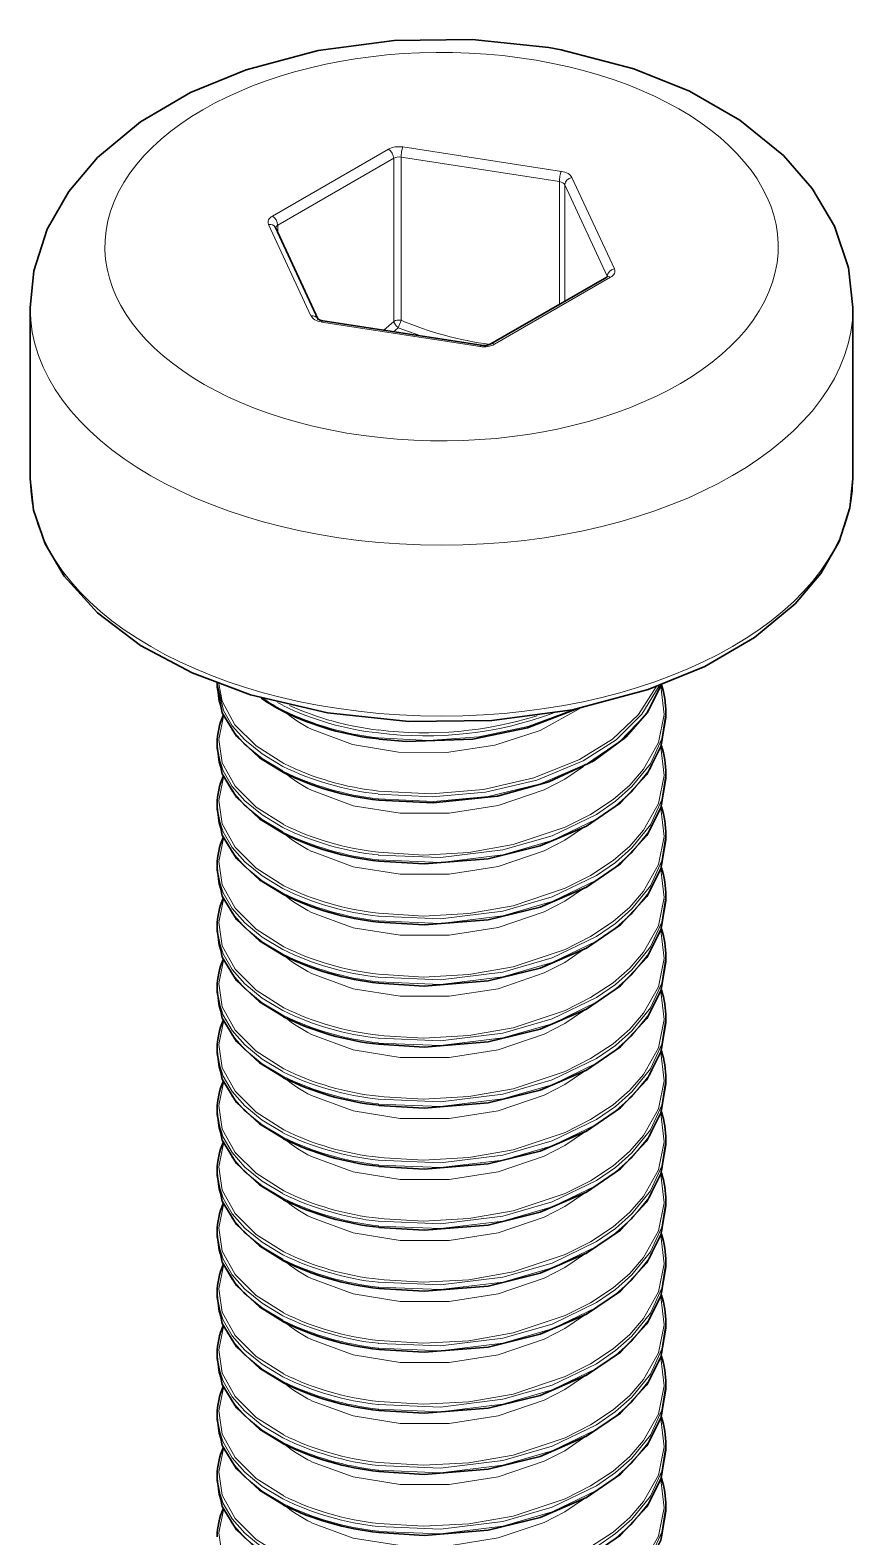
# Model space of a CAD drawing. Extents: x 327 to 941, y 153 to 765.
# Drawn here: x 814.24 to 819.74, y 731.71 to 741.79 of the extents above; entities that cross this region are included whole.
import ezdxf

# ---------------------------------------------------------------- set-up
doc = ezdxf.new("R2010")
doc.units = 0

msp = doc.modelspace()

# ---------------------------------------------------------------- linework, layer by layer
at = {"color": 7, "lineweight": 13, "ltscale": 0.022392}
msp.add_line((816.638, 740.994), (815.862, 740.547), dxfattribs=at)
at = {"color": 7, "lineweight": 13, "ltscale": 0.022393}
for p, q in [((816.673, 740.933), (815.898, 740.485)), ((817.347, 739.689), (818.123, 740.137))]:
    msp.add_line(p, q, dxfattribs=at)
at = {"color": 7, "lineweight": 13, "ltscale": 0.027277}
for p, q in [((816.673, 739.842), (816.673, 740.933)), ((816.722, 739.849), (816.722, 740.941))]:
    msp.add_line(p, q, dxfattribs=at)
at = {"color": 7, "lineweight": 13, "ltscale": 0.026804}
for p, q in [((817.781, 740.777), (816.722, 740.941)), ((816.191, 739.838), (817.251, 739.674))]:
    msp.add_line(p, q, dxfattribs=at)
at = {"color": 7, "lineweight": 13, "ltscale": 0.026806}
msp.add_line((817.794, 740.845), (816.735, 741.009), dxfattribs=at)
at = {"color": 7, "lineweight": 13, "ltscale": 0.020499}
msp.add_line((817.781, 739.957), (817.781, 740.777), dxfattribs=at)
at = {"color": 7, "lineweight": 13, "ltscale": 0.01686}
msp.add_line((818.1, 740.144), (817.817, 740.756), dxfattribs=at)
at = {"color": 7, "lineweight": 13, "ltscale": 0.019479}
msp.add_line((817.817, 739.977), (817.817, 740.756), dxfattribs=at)
at = {"color": 7, "lineweight": 13, "ltscale": 0.016861}
for p, q in [((818.149, 740.193), (817.865, 740.805)), ((815.836, 740.491), (816.12, 739.879))]:
    msp.add_line(p, q, dxfattribs=at)
at = {"color": 7, "lineweight": 35, "ltscale": 0.016861}
msp.add_line((815.882, 740.471), (816.166, 739.859), dxfattribs=at)
at = {"color": 7, "lineweight": 13, "ltscale": 0.001213}
msp.add_line((815.898, 740.437), (815.898, 740.485), dxfattribs=at)
at = {"color": 7, "lineweight": 35, "ltscale": 0.022392}
msp.add_line((817.322, 739.692), (818.098, 740.139), dxfattribs=at)
at = {"color": 7, "lineweight": 35, "ltscale": 0.000189516}
msp.add_line((818.098, 740.139), (818.104, 740.144), dxfattribs=at)
at = {"color": 7, "lineweight": 35, "ltscale": 0.028578}
msp.add_line((814.243, 738.79), (814.243, 739.933), dxfattribs=at)
at = {"color": 7, "lineweight": 35, "ltscale": 0.028577}
msp.add_line((819.743, 738.79), (819.743, 739.934), dxfattribs=at)
at = {"color": 7, "lineweight": 35, "ltscale": 0.026806}
msp.add_line((816.199, 739.847), (817.258, 739.683), dxfattribs=at)
at = {"color": 7, "lineweight": 13, "ltscale": 0.002203}
msp.add_line((816.607, 739.784), (816.673, 739.842), dxfattribs=at)
at = {"color": 7, "lineweight": 13, "ltscale": 0.001325}
msp.add_line((816.722, 739.849), (816.702, 739.8), dxfattribs=at)
at = {"color": 7, "lineweight": 13, "ltscale": 0.001009}
msp.add_line((816.672, 739.773), (816.702, 739.8), dxfattribs=at)
at = {"color": 7, "lineweight": 13, "ltscale": 0.004038}
msp.add_line((816.854, 739.745), (816.702, 739.8), dxfattribs=at)
at = {"color": 7, "lineweight": 35, "ltscale": 0.000804138}
for p, q in [((815.493, 737.396), (815.493, 737.428)), ((818.493, 736.784), (818.493, 736.816)), ((815.493, 736.171), (815.493, 736.203)), ((818.493, 735.559), (818.493, 735.591)), ((818.493, 735.151), (818.493, 735.183)), ((815.493, 734.538), (815.493, 734.57)), ((815.493, 734.13), (815.493, 734.162)), ((818.493, 733.926), (818.493, 733.958)), ((818.493, 733.518), (818.493, 733.55)), ((815.493, 733.313), (815.493, 733.346)), ((815.493, 732.905), (815.493, 732.937)), ((818.493, 732.293), (818.493, 732.325)), ((818.493, 731.885), (818.493, 731.917))]:
    msp.add_line(p, q, dxfattribs=at)
at = {"color": 7, "lineweight": 13, "ltscale": 0.001049}
msp.add_line((815.933, 737.275), (815.896, 737.294), dxfattribs=at)
at = {"color": 7, "lineweight": 35, "ltscale": 0.000802612}
for p, q in [((818.493, 737.192), (818.493, 737.224)), ((815.493, 736.988), (815.493, 737.02)), ((815.493, 736.579), (815.493, 736.612)), ((818.493, 736.375), (818.493, 736.407)), ((818.493, 735.967), (818.493, 735.999)), ((815.493, 735.763), (815.493, 735.795)), ((815.493, 735.355), (815.493, 735.387)), ((815.493, 734.946), (815.493, 734.979)), ((818.493, 734.742), (818.493, 734.774)), ((818.493, 734.334), (818.493, 734.366)), ((815.493, 733.722), (815.493, 733.754)), ((818.493, 733.109), (818.493, 733.141)), ((818.493, 732.701), (818.493, 732.733)), ((815.493, 732.497), (815.493, 732.529)), ((815.493, 732.089), (815.493, 732.121))]:
    msp.add_line(p, q, dxfattribs=at)
at = {"color": 7, "lineweight": 35}
for points in [[(814.243, 739.933), (814.267, 740.18), (814.356, 740.459), (814.501, 740.712), (814.692, 740.938), (814.98, 741.177), (815.314, 741.372), (815.686, 741.525), (816.168, 741.653), (816.677, 741.721), (817.197, 741.728), (817.71, 741.673)], [(819.743, 739.934), (819.714, 740.2), (819.62, 740.478), (819.471, 740.731), (819.279, 740.952), (818.987, 741.189), (818.651, 741.382), (818.278, 741.532), (817.793, 741.658), (817.71, 741.673)], [(816.23, 737.224), (815.715, 737.345), (815.325, 737.491), (814.98, 737.675), (814.692, 737.893), (814.469, 738.139), (814.342, 738.354), (814.265, 738.579), (814.243, 738.79)], [(816.23, 737.224), (816.775, 737.165), (817.329, 737.172), (817.869, 737.245), (818.374, 737.379), (818.754, 737.535), (819.085, 737.728), (819.357, 737.954), (819.528, 738.155), (819.651, 738.369), (819.723, 738.596), (819.743, 738.79)], [(815.493, 737.396), (815.527, 737.223), (815.622, 737.067), (815.776, 736.924), (815.936, 736.825)], [(818.462, 737.41), (818.368, 737.224), (818.224, 737.061), (818.011, 736.904), (817.71, 736.762), (817.366, 736.667), (816.938, 736.622), (816.573, 736.64)], [(817.897, 737.25), (817.567, 737.124), (817.201, 737.049), (816.759, 737.032), (816.573, 737.048)], [(818.493, 737.192), (818.46, 736.998), (818.365, 736.812), (818.19, 736.622), (817.961, 736.467), (817.652, 736.334), (817.304, 736.248), (816.876, 736.213), (816.573, 736.231)], [(815.493, 736.988), (815.527, 736.815), (815.622, 736.659), (815.776, 736.516), (815.936, 736.417)], [(818.493, 736.784), (818.46, 736.589), (818.365, 736.403), (818.19, 736.214), (817.961, 736.059), (817.652, 735.925), (817.304, 735.84), (816.876, 735.805), (816.573, 735.823)], [(815.493, 736.579), (815.527, 736.406), (815.622, 736.25), (815.776, 736.107), (815.936, 736.009)], [(818.493, 736.375), (818.46, 736.181), (818.365, 735.995), (818.19, 735.806), (817.961, 735.651), (817.652, 735.517), (817.304, 735.431), (816.876, 735.396), (816.573, 735.415)], [(815.493, 736.171), (815.527, 735.998), (815.622, 735.842), (815.776, 735.699), (815.936, 735.601)], [(818.493, 735.967), (818.46, 735.773), (818.365, 735.587), (818.19, 735.397), (817.961, 735.242), (817.652, 735.109), (817.304, 735.023), (816.876, 734.988), (816.573, 735.007)], [(815.493, 735.763), (815.527, 735.59), (815.622, 735.434), (815.776, 735.291), (815.936, 735.192)], [(818.493, 735.559), (818.46, 735.365), (818.365, 735.179), (818.19, 734.989), (817.961, 734.834), (817.652, 734.701), (817.304, 734.615), (816.876, 734.58), (816.573, 734.598)], [(815.493, 735.355), (815.527, 735.182), (815.622, 735.026), (815.776, 734.883), (815.936, 734.784)], [(818.493, 735.151), (818.46, 734.956), (818.365, 734.77), (818.19, 734.581), (817.961, 734.426), (817.652, 734.292), (817.304, 734.207), (816.876, 734.172), (816.573, 734.19)], [(815.493, 734.946), (815.527, 734.773), (815.622, 734.617), (815.776, 734.474), (815.936, 734.376)], [(818.493, 734.742), (818.46, 734.548), (818.365, 734.362), (818.19, 734.173), (817.961, 734.018), (817.652, 733.884), (817.304, 733.798), (816.876, 733.763), (816.573, 733.782)], [(815.493, 734.538), (815.527, 734.365), (815.622, 734.209), (815.776, 734.066), (815.936, 733.968)], [(818.493, 734.334), (818.46, 734.14), (818.365, 733.954), (818.19, 733.764), (817.961, 733.609), (817.652, 733.476), (817.304, 733.39), (816.876, 733.355), (816.573, 733.374)], [(815.493, 734.13), (815.527, 733.957), (815.622, 733.801), (815.776, 733.658), (815.936, 733.559)], [(818.493, 733.926), (818.46, 733.732), (818.365, 733.546), (818.19, 733.356), (817.961, 733.201), (817.652, 733.068), (817.304, 732.982), (816.876, 732.947), (816.573, 732.965)], [(815.493, 733.722), (815.527, 733.549), (815.622, 733.393), (815.776, 733.25), (815.936, 733.151)], [(818.493, 733.518), (818.46, 733.323), (818.365, 733.137), (818.19, 732.948), (817.961, 732.793), (817.652, 732.659), (817.304, 732.574), (816.876, 732.539), (816.573, 732.557)], [(815.493, 733.313), (815.527, 733.14), (815.622, 732.984), (815.776, 732.841), (815.936, 732.743)], [(818.493, 733.109), (818.46, 732.915), (818.365, 732.729), (818.19, 732.54), (817.961, 732.385), (817.652, 732.251), (817.304, 732.165), (816.876, 732.13), (816.573, 732.149)], [(815.493, 732.905), (815.527, 732.732), (815.622, 732.576), (815.776, 732.433), (815.936, 732.335)], [(818.493, 732.701), (818.46, 732.507), (818.365, 732.321), (818.19, 732.131), (817.961, 731.976), (817.652, 731.843), (817.304, 731.757), (816.876, 731.722), (816.573, 731.741)], [(815.493, 732.497), (815.527, 732.324), (815.622, 732.168), (815.776, 732.025), (815.936, 731.926)], [(818.493, 732.293), (818.46, 732.099), (818.365, 731.913), (818.19, 731.723), (817.961, 731.568), (817.652, 731.435), (817.304, 731.349), (816.876, 731.314), (816.573, 731.332)], [(815.493, 732.089), (815.527, 731.916), (815.622, 731.76), (815.776, 731.617), (815.936, 731.518)], [(818.493, 731.885), (818.46, 731.69), (818.365, 731.504), (818.19, 731.315), (817.961, 731.16), (817.652, 731.026), (817.304, 730.941), (816.876, 730.906), (816.573, 730.924)]]:
    msp.add_lwpolyline(points, dxfattribs=at)
at = {"color": 7, "lineweight": 13}
for points in [[(815.933, 736.866), (815.794, 736.949), (815.677, 737.044), (815.594, 737.138), (815.535, 737.239), (815.493, 737.422)], [(815.931, 736.835), (815.793, 736.918), (815.677, 737.013), (815.593, 737.109), (815.533, 737.212), (815.503, 737.303), (815.493, 737.396)], [(815.939, 736.885), (815.753, 737.003), (815.612, 737.144), (815.526, 737.301), (815.503, 737.418)], [(818.461, 737.41), (818.356, 737.211), (818.188, 737.034), (817.969, 736.886), (817.654, 736.75), (817.304, 736.664), (816.94, 736.63), (816.57, 736.648)], [(818.447, 737.405), (818.333, 737.214), (818.16, 737.044), (817.94, 736.903), (817.629, 736.774), (817.287, 736.694), (816.931, 736.662), (816.57, 736.681)], [(818.459, 737.402), (818.482, 737.213), (818.443, 737.025), (818.344, 736.848), (818.252, 736.741), (818.14, 736.644), (817.989, 736.544), (817.82, 736.459), (817.472, 736.343), (817.175, 736.29), (816.872, 736.273), (816.572, 736.292)], [(818.428, 737.398), (818.309, 737.212), (818.135, 737.049), (817.916, 736.913), (817.61, 736.789), (817.274, 736.712), (816.925, 736.682), (816.572, 736.7)], [(815.939, 736.477), (815.754, 736.594), (815.613, 736.734), (815.527, 736.89), (815.503, 737.046), (815.536, 737.202)], [(816.123, 737.114), (816.398, 737.013), (816.705, 736.962), (817.025, 736.959), (817.349, 737.007), (817.653, 737.105), (817.917, 737.254)], [(817.871, 737.245), (817.569, 737.132), (817.242, 737.063), (816.905, 737.038), (816.57, 737.057)], [(818.493, 737.224), (818.466, 737.05), (818.389, 736.884), (818.266, 736.731), (818.156, 736.633), (818.028, 736.545), (817.733, 736.402), (817.402, 736.307), (816.987, 736.256), (816.57, 736.272)], [(818.493, 737.192), (818.466, 737.018), (818.389, 736.852), (818.266, 736.698), (818.156, 736.6), (818.028, 736.513), (817.733, 736.37), (817.402, 736.275), (816.987, 736.223), (816.57, 736.24)], [(815.933, 736.458), (815.794, 736.541), (815.677, 736.636), (815.593, 736.732), (815.533, 736.835), (815.503, 736.927), (815.493, 737.02)], [(815.931, 736.427), (815.793, 736.51), (815.677, 736.605), (815.593, 736.701), (815.533, 736.803), (815.503, 736.895), (815.493, 736.988)], [(818.459, 736.994), (818.482, 736.805), (818.443, 736.617), (818.344, 736.439), (818.252, 736.333), (818.14, 736.236), (817.989, 736.136), (817.82, 736.051), (817.472, 735.934), (817.175, 735.882), (816.872, 735.865), (816.572, 735.884)], [(815.939, 736.068), (815.754, 736.186), (815.613, 736.326), (815.527, 736.482), (815.503, 736.638), (815.536, 736.793)], [(816.123, 736.706), (816.403, 736.603), (816.717, 736.552), (817.043, 736.552), (817.372, 736.604), (817.678, 736.708), (817.817, 736.78), (817.941, 736.864)], [(818.493, 736.816), (818.466, 736.642), (818.389, 736.475), (818.266, 736.322), (818.156, 736.224), (818.028, 736.136), (817.733, 735.994), (817.402, 735.898), (816.987, 735.847), (816.57, 735.864)], [(818.493, 736.784), (818.466, 736.61), (818.389, 736.443), (818.266, 736.29), (818.156, 736.192), (818.028, 736.104), (817.733, 735.962), (817.402, 735.866), (816.987, 735.815), (816.57, 735.832)], [(815.933, 736.05), (815.794, 736.133), (815.677, 736.228), (815.593, 736.324), (815.533, 736.427), (815.503, 736.518), (815.493, 736.612)], [(815.931, 736.018), (815.793, 736.101), (815.677, 736.196), (815.593, 736.292), (815.533, 736.395), (815.503, 736.486), (815.493, 736.579)], [(818.459, 736.585), (818.482, 736.396), (818.443, 736.209), (818.344, 736.031), (818.252, 735.925), (818.14, 735.828), (817.989, 735.727), (817.82, 735.642), (817.472, 735.526), (817.175, 735.474), (816.872, 735.457), (816.572, 735.476)], [(815.939, 735.66), (815.754, 735.778), (815.613, 735.917), (815.527, 736.073), (815.503, 736.23), (815.536, 736.385)], [(816.123, 736.298), (816.403, 736.195), (816.717, 736.144), (817.043, 736.144), (817.372, 736.196), (817.678, 736.3), (817.817, 736.372), (817.941, 736.456)], [(818.493, 736.407), (818.466, 736.234), (818.389, 736.067), (818.266, 735.914), (818.156, 735.816), (818.028, 735.728), (817.733, 735.586), (817.402, 735.49), (816.987, 735.439), (816.57, 735.456)], [(818.493, 736.375), (818.466, 736.202), (818.389, 736.035), (818.266, 735.882), (818.156, 735.784), (818.028, 735.696), (817.733, 735.554), (817.402, 735.458), (816.987, 735.407), (816.57, 735.424)], [(815.933, 735.642), (815.794, 735.724), (815.677, 735.819), (815.593, 735.916), (815.533, 736.019), (815.503, 736.11), (815.493, 736.203)], [(818.459, 736.177), (818.482, 735.988), (818.443, 735.8), (818.344, 735.623), (818.252, 735.517), (818.14, 735.419), (817.989, 735.319), (817.82, 735.234), (817.472, 735.118), (817.175, 735.065), (816.872, 735.049), (816.572, 735.067)], [(815.931, 735.61), (815.793, 735.693), (815.677, 735.788), (815.593, 735.884), (815.533, 735.987), (815.503, 736.078), (815.493, 736.171)], [(815.939, 735.252), (815.754, 735.369), (815.613, 735.509), (815.527, 735.665), (815.503, 735.821), (815.536, 735.977)], [(816.123, 735.889), (816.403, 735.787), (816.717, 735.736), (817.043, 735.736), (817.372, 735.788), (817.678, 735.892), (817.817, 735.964), (817.941, 736.048)], [(818.493, 735.999), (818.466, 735.825), (818.389, 735.659), (818.266, 735.506), (818.156, 735.408), (818.028, 735.32), (817.733, 735.177), (817.402, 735.082), (816.987, 735.031), (816.57, 735.048)], [(818.493, 735.967), (818.466, 735.793), (818.389, 735.627), (818.266, 735.474), (818.156, 735.376), (818.028, 735.288), (817.733, 735.145), (817.402, 735.05), (816.987, 734.999), (816.57, 735.015)], [(815.933, 735.233), (815.794, 735.316), (815.677, 735.411), (815.593, 735.507), (815.533, 735.611), (815.503, 735.702), (815.493, 735.795)], [(815.931, 735.202), (815.793, 735.285), (815.677, 735.38), (815.593, 735.476), (815.533, 735.579), (815.503, 735.67), (815.493, 735.763)], [(818.459, 735.769), (818.482, 735.58), (818.443, 735.392), (818.344, 735.215), (818.252, 735.108), (818.14, 735.011), (817.989, 734.911), (817.82, 734.826), (817.472, 734.71), (817.175, 734.657), (816.872, 734.64), (816.572, 734.659)], [(816.123, 735.481), (816.403, 735.379), (816.717, 735.328), (817.043, 735.328), (817.372, 735.379), (817.678, 735.484), (817.817, 735.555), (817.941, 735.64)], [(818.493, 735.591), (818.466, 735.417), (818.389, 735.251), (818.266, 735.098), (818.156, 735), (818.028, 734.912), (817.733, 734.769), (817.402, 734.674), (816.987, 734.623), (816.57, 734.639)], [(815.939, 734.844), (815.754, 734.961), (815.613, 735.101), (815.527, 735.257), (815.503, 735.413), (815.536, 735.569)], [(818.493, 735.559), (818.466, 735.385), (818.389, 735.219), (818.266, 735.065), (818.156, 734.967), (818.028, 734.88), (817.733, 734.737), (817.402, 734.642), (816.987, 734.59), (816.57, 734.607)], [(815.933, 734.825), (815.794, 734.908), (815.677, 735.003), (815.593, 735.099), (815.533, 735.202), (815.503, 735.294), (815.493, 735.387)], [(815.931, 734.794), (815.793, 734.877), (815.677, 734.972), (815.593, 735.068), (815.533, 735.17), (815.503, 735.262), (815.493, 735.355)], [(818.459, 735.361), (818.482, 735.172), (818.443, 734.984), (818.344, 734.806), (818.252, 734.7), (818.14, 734.603), (817.989, 734.503), (817.82, 734.418), (817.472, 734.301), (817.175, 734.249), (816.872, 734.232), (816.572, 734.251)], [(816.123, 735.073), (816.403, 734.97), (816.717, 734.919), (817.043, 734.919), (817.372, 734.971), (817.678, 735.075), (817.817, 735.147), (817.941, 735.231)], [(818.493, 735.183), (818.466, 735.009), (818.389, 734.842), (818.266, 734.689), (818.156, 734.591), (818.028, 734.503), (817.733, 734.361), (817.402, 734.266), (816.987, 734.214), (816.57, 734.231)], [(815.939, 734.435), (815.754, 734.553), (815.613, 734.693), (815.527, 734.849), (815.503, 735.005), (815.536, 735.16)], [(818.493, 735.151), (818.466, 734.977), (818.389, 734.81), (818.266, 734.657), (818.156, 734.559), (818.028, 734.471), (817.733, 734.329), (817.402, 734.233), (816.987, 734.182), (816.57, 734.199)], [(815.933, 734.417), (815.794, 734.5), (815.677, 734.595), (815.593, 734.691), (815.533, 734.794), (815.503, 734.885), (815.493, 734.979)], [(815.931, 734.385), (815.793, 734.468), (815.677, 734.563), (815.593, 734.659), (815.533, 734.762), (815.503, 734.853), (815.493, 734.946)], [(818.459, 734.952), (818.482, 734.763), (818.443, 734.576), (818.344, 734.398), (818.252, 734.292), (818.14, 734.195), (817.989, 734.094), (817.82, 734.009), (817.472, 733.893), (817.175, 733.841), (816.872, 733.824), (816.572, 733.843)], [(816.123, 734.665), (816.403, 734.562), (816.717, 734.511), (817.043, 734.511), (817.372, 734.563), (817.678, 734.667), (817.817, 734.739), (817.941, 734.823)], [(818.493, 734.774), (818.466, 734.601), (818.389, 734.434), (818.266, 734.281), (818.156, 734.183), (818.028, 734.095), (817.733, 733.953), (817.402, 733.857), (816.987, 733.806), (816.57, 733.823)], [(815.939, 734.027), (815.754, 734.145), (815.613, 734.284), (815.527, 734.44), (815.503, 734.597), (815.536, 734.752)], [(818.493, 734.742), (818.466, 734.569), (818.389, 734.402), (818.266, 734.249), (818.156, 734.151), (818.028, 734.063), (817.733, 733.921), (817.402, 733.825), (816.987, 733.774), (816.57, 733.791)], [(815.933, 734.009), (815.794, 734.091), (815.677, 734.186), (815.593, 734.283), (815.533, 734.386), (815.503, 734.477), (815.493, 734.57)], [(815.931, 733.977), (815.793, 734.06), (815.677, 734.155), (815.593, 734.251), (815.533, 734.354), (815.503, 734.445), (815.493, 734.538)], [(818.459, 734.544), (818.482, 734.355), (818.443, 734.167), (818.344, 733.99), (818.252, 733.884), (818.14, 733.786), (817.989, 733.686), (817.82, 733.601), (817.472, 733.485), (817.175, 733.432), (816.872, 733.416), (816.572, 733.434)], [(816.123, 734.256), (816.403, 734.154), (816.717, 734.103), (817.043, 734.103), (817.372, 734.155), (817.678, 734.259), (817.817, 734.331), (817.941, 734.415)], [(818.493, 734.366), (818.466, 734.192), (818.389, 734.026), (818.266, 733.873), (818.156, 733.775), (818.028, 733.687), (817.733, 733.544), (817.402, 733.449), (816.987, 733.398), (816.57, 733.415)], [(815.939, 733.619), (815.754, 733.736), (815.613, 733.876), (815.527, 734.032), (815.503, 734.188), (815.536, 734.344)], [(818.493, 734.334), (818.466, 734.16), (818.389, 733.994), (818.266, 733.841), (818.156, 733.743), (818.028, 733.655), (817.733, 733.512), (817.402, 733.417), (816.987, 733.366), (816.57, 733.382)], [(815.933, 733.6), (815.794, 733.683), (815.677, 733.778), (815.593, 733.874), (815.533, 733.978), (815.503, 734.069), (815.493, 734.162)], [(815.931, 733.569), (815.793, 733.652), (815.677, 733.747), (815.593, 733.843), (815.533, 733.946), (815.503, 734.037), (815.493, 734.13)], [(818.459, 734.136), (818.482, 733.947), (818.443, 733.759), (818.344, 733.582), (818.252, 733.475), (818.14, 733.378), (817.989, 733.278), (817.82, 733.193), (817.472, 733.077), (817.175, 733.024), (816.872, 733.007), (816.572, 733.026)], [(816.123, 733.848), (816.403, 733.746), (816.717, 733.695), (817.043, 733.695), (817.372, 733.746), (817.678, 733.851), (817.817, 733.922), (817.941, 734.007)], [(818.493, 733.958), (818.466, 733.784), (818.389, 733.618), (818.266, 733.465), (818.156, 733.367), (818.028, 733.279), (817.733, 733.136), (817.402, 733.041), (816.987, 732.99), (816.57, 733.006)], [(815.939, 733.211), (815.754, 733.328), (815.613, 733.468), (815.527, 733.624), (815.503, 733.78), (815.536, 733.936)], [(818.493, 733.926), (818.466, 733.752), (818.389, 733.586), (818.266, 733.432), (818.156, 733.334), (818.028, 733.247), (817.733, 733.104), (817.402, 733.009), (816.987, 732.957), (816.57, 732.974)], [(815.933, 733.192), (815.794, 733.275), (815.677, 733.37), (815.593, 733.466), (815.533, 733.569), (815.503, 733.661), (815.493, 733.754)], [(815.931, 733.161), (815.793, 733.244), (815.677, 733.339), (815.593, 733.435), (815.533, 733.537), (815.503, 733.629), (815.493, 733.722)], [(818.459, 733.728), (818.482, 733.539), (818.443, 733.351), (818.344, 733.173), (818.252, 733.067), (818.14, 732.97), (817.989, 732.87), (817.82, 732.785), (817.472, 732.668), (817.175, 732.616), (816.872, 732.599), (816.572, 732.618)], [(816.123, 733.44), (816.403, 733.338), (816.717, 733.286), (817.043, 733.286), (817.372, 733.338), (817.678, 733.442), (817.817, 733.514), (817.941, 733.598)], [(815.939, 732.802), (815.754, 732.92), (815.613, 733.06), (815.527, 733.216), (815.503, 733.372), (815.536, 733.527)], [(818.493, 733.55), (818.466, 733.376), (818.389, 733.209), (818.266, 733.056), (818.156, 732.958), (818.028, 732.87), (817.733, 732.728), (817.402, 732.633), (816.987, 732.581), (816.57, 732.598)], [(818.493, 733.518), (818.466, 733.344), (818.389, 733.177), (818.266, 733.024), (818.156, 732.926), (818.028, 732.838), (817.733, 732.696), (817.402, 732.6), (816.987, 732.549), (816.57, 732.566)], [(815.933, 732.784), (815.794, 732.867), (815.677, 732.962), (815.593, 733.058), (815.533, 733.161), (815.503, 733.252), (815.493, 733.346)], [(815.931, 732.752), (815.793, 732.835), (815.677, 732.93), (815.593, 733.026), (815.533, 733.129), (815.503, 733.22), (815.493, 733.313)], [(818.459, 733.319), (818.482, 733.13), (818.443, 732.943), (818.344, 732.765), (818.252, 732.659), (818.14, 732.562), (817.989, 732.461), (817.82, 732.376), (817.472, 732.26), (817.175, 732.208), (816.872, 732.191), (816.572, 732.21)], [(816.123, 733.032), (816.403, 732.929), (816.717, 732.878), (817.043, 732.878), (817.372, 732.93), (817.678, 733.034), (817.817, 733.106), (817.941, 733.19)], [(815.939, 732.394), (815.754, 732.512), (815.613, 732.651), (815.527, 732.807), (815.503, 732.964), (815.536, 733.119)], [(818.493, 733.141), (818.466, 732.968), (818.389, 732.801), (818.266, 732.648), (818.156, 732.55), (818.028, 732.462), (817.733, 732.32), (817.402, 732.224), (816.987, 732.173), (816.57, 732.19)], [(818.493, 733.109), (818.466, 732.936), (818.389, 732.769), (818.266, 732.616), (818.156, 732.518), (818.028, 732.43), (817.733, 732.288), (817.402, 732.192), (816.987, 732.141), (816.57, 732.158)], [(815.933, 732.376), (815.794, 732.458), (815.677, 732.553), (815.593, 732.65), (815.533, 732.753), (815.503, 732.844), (815.493, 732.937)], [(815.931, 732.344), (815.793, 732.427), (815.677, 732.522), (815.593, 732.618), (815.533, 732.721), (815.503, 732.812), (815.493, 732.905)], [(818.459, 732.911), (818.482, 732.722), (818.443, 732.534), (818.344, 732.357), (818.252, 732.251), (818.14, 732.153), (817.989, 732.053), (817.82, 731.968), (817.472, 731.852), (817.175, 731.799), (816.872, 731.783), (816.572, 731.801)], [(816.123, 732.623), (816.403, 732.521), (816.717, 732.47), (817.043, 732.47), (817.372, 732.522), (817.678, 732.626), (817.817, 732.698), (817.941, 732.782)], [(815.939, 731.986), (815.754, 732.103), (815.613, 732.243), (815.527, 732.399), (815.503, 732.555), (815.536, 732.711)], [(818.493, 732.733), (818.466, 732.559), (818.389, 732.393), (818.266, 732.24), (818.156, 732.142), (818.028, 732.054), (817.733, 731.911), (817.402, 731.816), (816.987, 731.765), (816.57, 731.782)], [(818.493, 732.701), (818.466, 732.527), (818.389, 732.361), (818.266, 732.208), (818.156, 732.11), (818.028, 732.022), (817.733, 731.879), (817.402, 731.784), (816.987, 731.733), (816.57, 731.749)], [(815.933, 731.967), (815.794, 732.05), (815.677, 732.145), (815.593, 732.241), (815.533, 732.345), (815.503, 732.436), (815.493, 732.529)], [(815.931, 731.936), (815.793, 732.019), (815.677, 732.114), (815.593, 732.21), (815.533, 732.313), (815.503, 732.404), (815.493, 732.497)], [(818.459, 732.503), (818.482, 732.314), (818.443, 732.126), (818.344, 731.949), (818.252, 731.842), (818.14, 731.745), (817.989, 731.645), (817.82, 731.56), (817.472, 731.444), (817.175, 731.391), (816.872, 731.374), (816.572, 731.393)], [(816.123, 732.215), (816.403, 732.113), (816.717, 732.062), (817.043, 732.062), (817.372, 732.113), (817.678, 732.218), (817.817, 732.289), (817.941, 732.374)], [(815.939, 731.578), (815.754, 731.695), (815.613, 731.835), (815.527, 731.991), (815.503, 732.147), (815.536, 732.303)], [(818.493, 732.325), (818.466, 732.151), (818.389, 731.985), (818.266, 731.832), (818.156, 731.734), (818.028, 731.646), (817.733, 731.503), (817.402, 731.408), (816.987, 731.357), (816.57, 731.373)], [(818.493, 732.293), (818.466, 732.119), (818.389, 731.953), (818.266, 731.799), (818.156, 731.701), (818.028, 731.614), (817.733, 731.471), (817.402, 731.376), (816.987, 731.324), (816.57, 731.341)], [(815.933, 731.559), (815.794, 731.642), (815.677, 731.737), (815.593, 731.833), (815.533, 731.936), (815.503, 732.028), (815.493, 732.121)], [(815.931, 731.528), (815.793, 731.611), (815.677, 731.706), (815.593, 731.802), (815.533, 731.905), (815.503, 731.996), (815.493, 732.089)], [(818.459, 732.095), (818.482, 731.906), (818.443, 731.718), (818.344, 731.54), (818.252, 731.434), (818.14, 731.337), (817.989, 731.237), (817.82, 731.152), (817.472, 731.035), (817.175, 730.983), (816.872, 730.966), (816.572, 730.985)], [(816.123, 731.807), (816.403, 731.704), (816.717, 731.654), (817.043, 731.653), (817.372, 731.705), (817.678, 731.809), (817.817, 731.881), (817.941, 731.965)], [(815.939, 731.169), (815.754, 731.287), (815.613, 731.427), (815.527, 731.583), (815.503, 731.739), (815.536, 731.894)], [(818.493, 731.917), (818.466, 731.743), (818.389, 731.576), (818.266, 731.423), (818.156, 731.325), (818.028, 731.237), (817.733, 731.095), (817.402, 731), (816.987, 730.948), (816.57, 730.965)], [(818.493, 731.885), (818.466, 731.711), (818.389, 731.544), (818.266, 731.391), (818.156, 731.293), (818.028, 731.205), (817.733, 731.063), (817.402, 730.967), (816.987, 730.916), (816.57, 730.933)]]:
    msp.add_lwpolyline(points, dxfattribs=at)
at = {"color": 7, "lineweight": 35}
for centre, radius, start, end in [((816.204, 739.911), 0.0644, 232.3851, 264.9944), ((817.277, 739.787), 0.106, 259.8785, 295.2989), ((817.885, 737.223), 0.608, 0.122, 18.0173), ((816.488, 738.312), 1.212, 234.6943, 242.9032), ((815.957, 737.017), 0.464, 155.8032, 179.695), ((816.779, 738.957), 1.919, 243.9265, 263.8541), ((817.885, 736.814), 0.608, 0.1242, 18.1502), ((815.957, 736.609), 0.464, 155.8032, 179.695), ((816.779, 738.548), 1.919, 243.9265, 263.8541), ((817.885, 736.406), 0.608, 0.1242, 18.1502), ((815.957, 736.201), 0.464, 155.8032, 179.695), ((816.779, 738.14), 1.919, 243.9265, 263.8541), ((817.885, 735.998), 0.608, 0.1242, 18.1502), ((815.957, 735.793), 0.464, 155.8032, 179.695), ((816.779, 737.732), 1.919, 243.9265, 263.8541), ((817.885, 735.59), 0.608, 0.1242, 18.1502), ((815.957, 735.384), 0.464, 155.8032, 179.695), ((816.779, 737.324), 1.919, 243.9265, 263.8541), ((817.885, 735.181), 0.608, 0.1242, 18.1502), ((815.957, 734.976), 0.464, 155.8032, 179.695), ((816.779, 736.915), 1.919, 243.9265, 263.8541), ((817.885, 734.773), 0.608, 0.1242, 18.1502), ((816.779, 736.507), 1.919, 243.9265, 263.8541), ((815.957, 734.568), 0.464, 155.8032, 179.695), ((817.885, 734.365), 0.608, 0.1242, 18.1502), ((816.779, 736.099), 1.919, 243.9265, 263.8541), ((815.957, 734.16), 0.464, 155.8032, 179.695), ((817.885, 733.957), 0.608, 0.1242, 18.1502), ((816.779, 735.691), 1.919, 243.9265, 263.8541), ((815.957, 733.751), 0.464, 155.8032, 179.695), ((817.885, 733.548), 0.608, 0.1242, 18.1502), ((816.779, 735.282), 1.919, 243.9265, 263.8541), ((815.957, 733.343), 0.464, 155.8032, 179.695), ((817.885, 733.14), 0.608, 0.1242, 18.1502), ((815.957, 732.935), 0.464, 155.8032, 179.695), ((816.779, 734.874), 1.919, 243.9265, 263.8541), ((817.885, 732.732), 0.608, 0.1242, 18.1502), ((815.957, 732.527), 0.464, 155.8032, 179.695), ((816.779, 734.466), 1.919, 243.9265, 263.8541), ((817.885, 732.324), 0.608, 0.1242, 18.1502), ((815.957, 732.118), 0.464, 155.8032, 179.695), ((816.779, 734.058), 1.919, 243.9265, 263.8541), ((817.885, 731.915), 0.608, 0.1242, 18.1502), ((815.957, 731.71), 0.464, 155.8032, 179.695), ((816.779, 733.649), 1.919, 243.9265, 263.8541)]:
    msp.add_arc(centre, radius, start, end, dxfattribs=at)
at = {"color": 7, "lineweight": 13}
for centre, radius, start, end in [((816.77, 739.879), 0.104, 200.8028, 229.2229), ((817.625, 742.007), 2.339, 247.2735, 262.4312), ((816.497, 738.345), 1.239, 235.8968, 242.8094), ((816.778, 738.971), 1.925, 243.9116, 263.8226), ((816.778, 739.005), 1.927, 243.9658, 263.8167), ((816.53, 737.941), 0.921, 230.6561, 243.8033), ((816.788, 739.048), 1.951, 245.4206, 263.6606), ((816.884, 739.571), 2.501, 262.7957, 289.9937), ((816.882, 739.604), 2.514, 262.9125, 287.3881), ((816.778, 738.603), 1.913, 243.9557, 263.8139), ((816.778, 738.563), 1.925, 243.9116, 263.8226), ((816.778, 738.596), 1.926, 243.9366, 263.7988), ((816.53, 737.533), 0.921, 230.6561, 243.8033), ((816.778, 738.155), 1.925, 243.9116, 263.8226), ((816.778, 738.189), 1.927, 243.9658, 263.8167), ((816.778, 738.194), 1.913, 243.9557, 263.8139), ((816.53, 737.124), 0.921, 230.6561, 243.8033), ((816.778, 737.747), 1.925, 243.9116, 263.8226), ((816.778, 737.78), 1.927, 243.9658, 263.8167), ((816.778, 737.786), 1.913, 243.9557, 263.8139), ((816.53, 736.716), 0.921, 230.6561, 243.8033), ((816.778, 737.339), 1.925, 243.9116, 263.8226), ((816.778, 737.372), 1.927, 243.9604, 263.8135), ((816.778, 737.378), 1.913, 243.9557, 263.8139), ((816.53, 736.308), 0.921, 230.6561, 243.8033), ((816.778, 736.93), 1.925, 243.9116, 263.8226), ((816.778, 736.963), 1.926, 243.9366, 263.7988), ((816.778, 736.97), 1.913, 243.9557, 263.8139), ((816.53, 735.9), 0.921, 230.6561, 243.8033), ((816.778, 736.522), 1.925, 243.9116, 263.8226), ((816.778, 736.554), 1.926, 243.9366, 263.7988), ((816.778, 736.561), 1.913, 243.9557, 263.8139), ((816.53, 735.491), 0.921, 230.6561, 243.8033), ((816.778, 736.114), 1.925, 243.9116, 263.8226), ((816.778, 736.146), 1.926, 243.9366, 263.7988), ((816.778, 736.153), 1.913, 243.9557, 263.8139), ((816.53, 735.083), 0.921, 230.6561, 243.8033), ((816.778, 735.706), 1.925, 243.9116, 263.8226), ((816.778, 735.738), 1.926, 243.9366, 263.7988), ((816.778, 735.745), 1.913, 243.9557, 263.8139), ((816.53, 734.675), 0.921, 230.6561, 243.8033), ((816.778, 735.297), 1.925, 243.9116, 263.8226), ((816.778, 735.331), 1.927, 243.9658, 263.8167), ((816.778, 735.337), 1.913, 243.9557, 263.8139), ((816.53, 734.267), 0.921, 230.6561, 243.8033), ((816.778, 734.889), 1.925, 243.9116, 263.8226), ((816.778, 734.923), 1.927, 243.9658, 263.8167), ((816.778, 734.928), 1.913, 243.9557, 263.8139), ((816.53, 733.859), 0.921, 230.6561, 243.8033), ((816.778, 734.481), 1.925, 243.9116, 263.8226), ((816.778, 734.514), 1.927, 243.9658, 263.8167), ((816.778, 734.52), 1.913, 243.9557, 263.8139), ((816.53, 733.45), 0.921, 230.6561, 243.8033), ((816.778, 734.105), 1.926, 243.9366, 263.7988), ((816.778, 734.112), 1.913, 243.9557, 263.8139), ((816.778, 734.073), 1.925, 243.9116, 263.8226), ((816.53, 733.042), 0.921, 230.6561, 243.8033), ((816.778, 733.698), 1.927, 243.9604, 263.8135), ((816.778, 733.704), 1.913, 243.9557, 263.8139), ((816.778, 733.664), 1.925, 243.9116, 263.8226), ((816.53, 732.634), 0.921, 230.6561, 243.8033)]:
    msp.add_arc(centre, radius, start, end, dxfattribs=at)
for centre, major_axis, ratio, start_param, end_param in [((816.993, 740.342), (2.25, 0), 0.57735, 1.285398, 7.568583), ((816.709, 740.953), (0.1, 0), 0.57735, 1.308997, 2.356194), ((816.638, 740.953), (-0.025, 0.0433), 0.57735, 3.926991, 5.497787), ((816.709, 740.913), (0.05, 0), 0.57735, 1.308997, 2.356194), ((816.735, 740.968), (0.0076, 0.0494), 0.211325, 0.631914, 2.202711), ((817.794, 740.805), (0.0076, 0.0494), 0.211325, 0.631914, 2.202711), ((817.768, 740.79), (0.1, 0), 0.57735, 0.261799, 1.308997), ((817.768, 740.749), (0.05, 0), 0.57735, 0.261799, 1.308997), ((817.865, 740.764), (0.0453, 0.0211), 0.788675, 1.219917, 2.790713), ((815.933, 740.506), (0.1, 0), 0.57735, 2.356194, 3.403392), ((815.862, 740.506), (-0.025, 0.0433), 0.57735, 3.926991, 5.497787), ((815.836, 740.45), (-0.0453, -0.0211), 0.788675, 3.141471, 4.36151), ((815.933, 740.465), (0.05, 0), 0.57735, 2.356194, 3.043192), ((818.123, 740.096), (0.025, -0.0433), 0.57735, 2.356194, 3.141593), ((818.149, 740.152), (0.0453, 0.0211), 0.788675, 1.219917, 2.790713), ((818.052, 740.178), (0.1, 0), 0.57735, 5.497787, 6.544985), ((816.993, 739.933), (2.75, 0), 0.57735, 3.141622, 6.283214), ((816.12, 739.838), (-0.0453, -0.0211), 0.788675, 3.141471, 4.36151), ((816.217, 739.894), (0.1, 0), 0.57735, 3.403392, 4.45059), ((816.191, 739.797), (-0.0076, -0.0494), 0.211325, 3.141593, 3.773507), ((816.709, 739.822), (0.05, 0), 0.57735, 1.308997, 2.356194), ((817.276, 739.73), (0.1, 0), 0.57735, 4.45059, 5.497787), ((817.251, 739.633), (-0.0076, -0.0494), 0.211325, 3.141593, 3.773507), ((817.347, 739.648), (0.025, -0.0433), 0.57735, 2.356194, 3.141593), ((816.993, 738.79), (2.75, 0), 0.57735, 3.141622, 6.283214)]:
    msp.add_ellipse(centre, major_axis=major_axis, ratio=ratio, start_param=start_param, end_param=end_param, dxfattribs=at)

doc.saveas('drawing.dxf')
